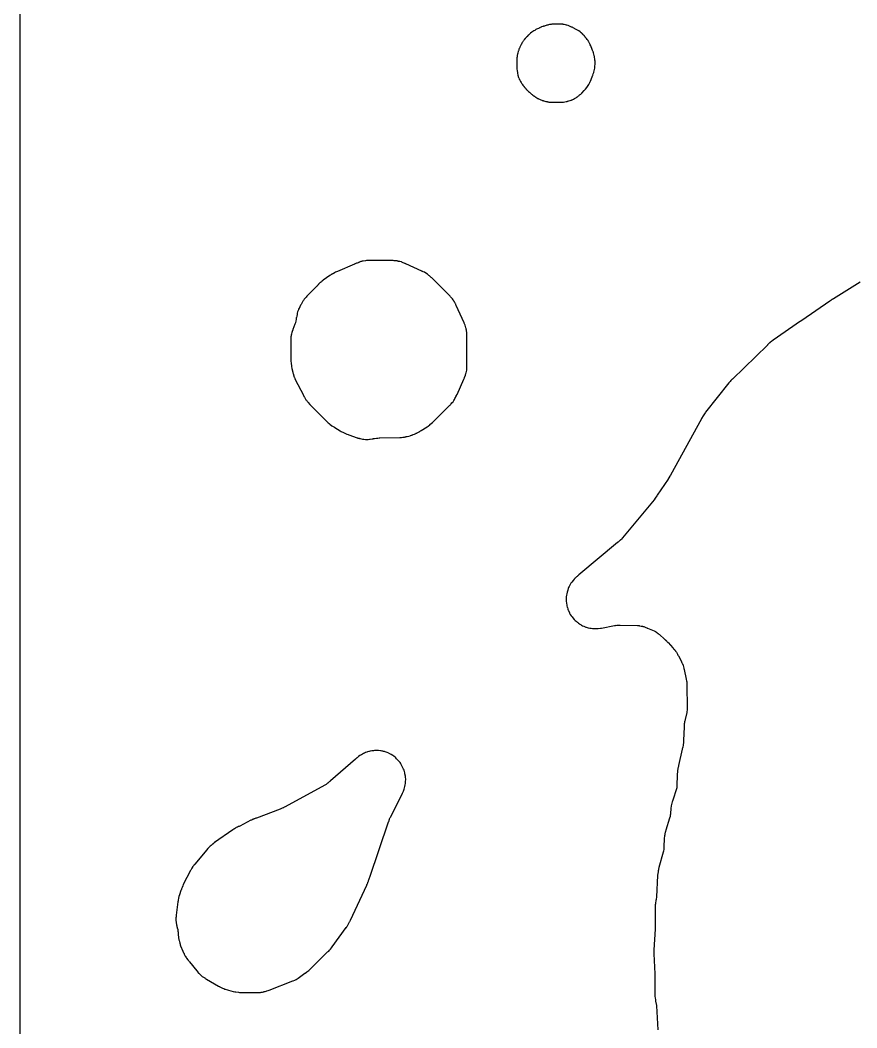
# Model space of a CAD drawing. Header units: millimetres. Extents: x 0 to 300, y 0 to 300.
# Drawn here: x -0.1 to 71.3, y 124.3 to 210.2 of the extents above; entities that cross this region are included whole.
import ezdxf

# ---------------------------------------------------------------- set-up
doc = ezdxf.new("R2010")
doc.units = ezdxf.units.MM
doc.layers.add('CUT', color=7, linetype='CONTINUOUS')

msp = doc.modelspace()

# ---------------------------------------------------------------- linework, layer by layer
at = {"layer": 'CUT'}
for points in [[(-0.08, 1.15), (-0.08, 298.84)], [(71.58, 187.9), (69.32, 186.5), (69.3, 186.49), (69.26, 186.47), (69.23, 186.45), (69.18, 186.42), (69.17, 186.42), (69.14, 186.4), (69.11, 186.38), (69.1, 186.37), (69.08, 186.36), (69.06, 186.34), (69.05, 186.33), (69.04, 186.33), (69.02, 186.31), (68.99, 186.29), (66.61, 184.65), (66.52, 184.59), (66.51, 184.58), (66.5, 184.58), (66.49, 184.57), (64.15, 182.96), (64.12, 182.94), (64.05, 182.89), (63.9, 182.77), (63.88, 182.75), (63.85, 182.73), (63.8, 182.68), (63.79, 182.67), (63.77, 182.65), (63.76, 182.65), (63.73, 182.62), (63.7, 182.59), (63.68, 182.56), (63.67, 182.55), (60.69, 179.65), (60.68, 179.64), (60.67, 179.63), (60.66, 179.62), (60.65, 179.61), (60.64, 179.6), (60.56, 179.52), (60.48, 179.44), (60.39, 179.34), (58.4, 176.83), (58.37, 176.78), (58.24, 176.6), (58.18, 176.52), (58.14, 176.44), (58.12, 176.4), (58.11, 176.38), (58.1, 176.37), (58.1, 176.36), (58.05, 176.28), (58.04, 176.26), (55.41, 171.46), (55.33, 171.33), (55.32, 171.31), (55.31, 171.3), (55.26, 171.22), (55.21, 171.13), (55.21, 171.12), (54.27, 169.74), (54.24, 169.7), (54.19, 169.61), (54.18, 169.6), (54.17, 169.59), (54.15, 169.57), (54.1, 169.5), (54.09, 169.48), (54.01, 169.36), (51.32, 166.11), (51.23, 166.01), (51.22, 166), (51.16, 165.94), (51.15, 165.94), (51.13, 165.92), (51.12, 165.91), (51.1, 165.89), (51.08, 165.87), (51.01, 165.82), (50.97, 165.78), (50.92, 165.74), (50.91, 165.73), (50.9, 165.72), (50.89, 165.71), (47.58, 162.95), (47.52, 162.89), (47.5, 162.88), (47.48, 162.86), (47.47, 162.85), (47.44, 162.82), (47.39, 162.79), (47.3, 162.71), (47.25, 162.66), (47.23, 162.64), (47.2, 162.61), (47.18, 162.59), (47.09, 162.48), (46.98, 162.34), (46.91, 162.24), (46.85, 162.14), (46.81, 162.07), (46.75, 161.96), (46.71, 161.88), (46.68, 161.79), (46.63, 161.65), (46.58, 161.49), (46.55, 161.34), (46.53, 161.21), (46.51, 161.09), (46.5, 160.96), (46.5, 160.79), (46.51, 160.68), (46.52, 160.57), (46.53, 160.52), (46.55, 160.41), (46.57, 160.31), (46.6, 160.21), (46.6, 160.19), (46.61, 160.16), (46.63, 160.07), (46.64, 160.04), (46.68, 159.94), (46.7, 159.9), (46.73, 159.84), (46.75, 159.8), (46.76, 159.77), (46.77, 159.75), (46.78, 159.73), (46.79, 159.69), (46.85, 159.58), (46.92, 159.47), (46.98, 159.41), (47, 159.38), (47.08, 159.28), (47.18, 159.16), (47.25, 159.08), (47.27, 159.06), (47.34, 159), (47.42, 158.94), (47.45, 158.92), (47.46, 158.91), (47.54, 158.84), (47.63, 158.77), (47.66, 158.75), (47.73, 158.71), (47.78, 158.68), (47.79, 158.68), (47.81, 158.67), (47.9, 158.62), (48.01, 158.57), (48.06, 158.55), (48.11, 158.53), (48.18, 158.5), (48.21, 158.49), (48.37, 158.45), (48.51, 158.42), (48.64, 158.4), (48.76, 158.38), (48.89, 158.37), (48.97, 158.37), (49.06, 158.37), (49.19, 158.38), (49.23, 158.39), (49.42, 158.41), (49.51, 158.42), (50.62, 158.63), (50.68, 158.64), (50.7, 158.65), (50.7, 158.64), (50.82, 158.66), (50.96, 158.67), (51.1, 158.67), (52.58, 158.63), (52.61, 158.63), (52.64, 158.63), (52.73, 158.63), (52.74, 158.63), (52.75, 158.62), (52.9, 158.59), (52.95, 158.58), (52.98, 158.58), (53.02, 158.57), (53.05, 158.56), (53.11, 158.55), (53.12, 158.54), (53.14, 158.54), (53.29, 158.47), (53.3, 158.47), (53.31, 158.46), (53.39, 158.43), (53.41, 158.42), (53.45, 158.41), (54, 158.17), (54.12, 158.11), (54.2, 158.06), (54.21, 158.06), (54.23, 158.04), (54.27, 158.02), (54.34, 157.96), (54.39, 157.92), (54.42, 157.89), (54.45, 157.86), (54.49, 157.83), (54.51, 157.81), (54.52, 157.8), (54.83, 157.52), (54.88, 157.48), (54.9, 157.46), (54.92, 157.45), (54.92, 157.44), (54.93, 157.44), (54.94, 157.43), (54.96, 157.42), (54.97, 157.41), (54.98, 157.39), (55.01, 157.37), (55.02, 157.36), (55.05, 157.34), (55.08, 157.3), (55.1, 157.28), (55.13, 157.25), (55.15, 157.23), (55.18, 157.19), (55.19, 157.18), (55.6, 156.74), (55.61, 156.73), (55.61, 156.72), (55.64, 156.7), (55.65, 156.68), (55.67, 156.66), (55.67, 156.65), (55.74, 156.58), (55.74, 156.57), (55.75, 156.56), (55.78, 156.53), (55.78, 156.52), (55.81, 156.49), (55.82, 156.47), (55.84, 156.44), (55.88, 156.39), (55.91, 156.35), (55.97, 156.26), (55.97, 156.24), (56, 156.19), (56.04, 156.1), (56.07, 156.05), (56.33, 155.56), (56.33, 155.55), (56.34, 155.53), (56.35, 155.51), (56.37, 155.47), (56.37, 155.46), (56.39, 155.43), (56.4, 155.42), (56.42, 155.37), (56.42, 155.36), (56.43, 155.35), (56.47, 155.27), (56.48, 155.23), (56.51, 155.12), (56.54, 154.99), (56.55, 154.96), (56.56, 154.89), (56.75, 154.07), (56.78, 153.9), (56.79, 153.87), (56.8, 153.66), (56.81, 151.5), (56.79, 151.23), (56.79, 151.21), (56.77, 151.08), (56.76, 151.04), (56.75, 150.98), (56.65, 150.62), (56.65, 150.61), (56.64, 150.57), (56.62, 150.52), (56.6, 150.42), (56.59, 150.35), (56.59, 150.31), (56.58, 150.3), (56.57, 150.18), (56.56, 150.06), (56.56, 150), (56.51, 148.84), (56.51, 148.79), (56.51, 148.74), (56.5, 148.64), (56.5, 148.57), (56.49, 148.51), (56.49, 148.49), (56.49, 148.48), (56.49, 148.47), (56.47, 148.39), (56.45, 148.3), (56.44, 148.26), (56.42, 148.18), (56.41, 148.11), (56.41, 148.09), (56.09, 146.7), (56.08, 146.66), (56.05, 146.53), (56.04, 146.47), (56.03, 146.43), (56.01, 146.25), (56, 146.24), (55.99, 146.12), (55.98, 146), (55.98, 145.99), (55.95, 144.88), (55.95, 144.85), (55.95, 144.83), (55.95, 144.81), (55.95, 144.8), (55.56, 143.65), (55.54, 143.59), (55.48, 143.37), (55.46, 143.25), (55.45, 143.19), (55.43, 143.09), (55.43, 143.02), (55.43, 143), (55.43, 142.99), (55.43, 142.95), (55.42, 142.87), (55.42, 142.84), (55.41, 142.77), (55.41, 142.74), (55.41, 142.64), (55.41, 142.63), (55.41, 142.62), (55.4, 142.59), (55.39, 142.52), (55.38, 142.49), (55.38, 142.46), (55.37, 142.35), (55.33, 142.2), (55, 141.18), (55, 141.16), (54.98, 141.1), (54.97, 141.06), (54.97, 141.04), (54.97, 141.03), (54.96, 141.02), (54.95, 140.98), (54.95, 140.96), (54.94, 140.95), (54.93, 140.9), (54.93, 140.87), (54.92, 140.86), (54.92, 140.85), (54.92, 140.84), (54.91, 140.82), (54.91, 140.79), (54.91, 140.78), (54.89, 140.7), (54.89, 140.69), (54.88, 140.64), (54.88, 140.63), (54.86, 140.54), (54.86, 140.53), (54.86, 140.44), (54.86, 140.43), (54.86, 140.36), (54.86, 140.35), (54.84, 139.88), (54.84, 139.87), (54.84, 139.8), (54.84, 139.79), (54.83, 139.78), (54.83, 139.76), (54.83, 139.74), (54.83, 139.72), (54.83, 139.7), (54.83, 139.66), (54.83, 139.63), (54.82, 139.62), (54.82, 139.61), (54.82, 139.6), (54.82, 139.59), (54.82, 139.55), (54.82, 139.54), (54.79, 139.43), (54.79, 139.38), (54.79, 139.37), (54.78, 139.36), (54.78, 139.35), (54.78, 139.33), (54.78, 139.31), (54.41, 137.99), (54.41, 137.97), (54.4, 137.93), (54.39, 137.88), (54.39, 137.86), (54.38, 137.84), (54.37, 137.79), (54.37, 137.78), (54.36, 137.74), (54.35, 137.71), (54.35, 137.7), (54.34, 137.64), (54.31, 137.5), (54.3, 137.35), (54.3, 137.31), (54.21, 135.49), (54.21, 135.48), (54.21, 135.47), (54.21, 135.46), (54.2, 135.43), (54.18, 135.34), (54.17, 135.28), (54.17, 135.27), (54.15, 135.18), (54.15, 135.16), (54.12, 134.99), (54.11, 134.91), (54.1, 134.82), (54.09, 134.69), (54.09, 134.68), (54.09, 133.03), (54.09, 132.93), (54.09, 132.83), (54.08, 132.78), (54.08, 132.73), (53.99, 130.99), (53.99, 130.93), (53.99, 130.69), (53.99, 130.63), (54.07, 128.92), (54.07, 127.17), (54.07, 127.09), (54.07, 127), (54.08, 126.9), (54.11, 126.71), (54.12, 126.66), (54.13, 126.6), (54.21, 126.22), (54.21, 126.21), (54.21, 126.2), (54.31, 124.16)]]:
    msp.add_lwpolyline(points, dxfattribs=at)
for points in [[(42.35, 205.7), (42.37, 205.59), (42.38, 205.57), (42.4, 205.48), (42.41, 205.46), (42.41, 205.45), (42.42, 205.43), (42.44, 205.37), (42.45, 205.34), (42.5, 205.23), (42.54, 205.16), (42.56, 205.13), (42.57, 205.1), (42.58, 205.1), (42.61, 205.02), (42.66, 204.93), (42.68, 204.89), (42.71, 204.84), (42.75, 204.79), (42.79, 204.72), (42.81, 204.7), (42.82, 204.69), (42.84, 204.66), (42.88, 204.62), (42.89, 204.61), (42.9, 204.6), (42.9, 204.59), (42.91, 204.58), (42.91, 204.57), (42.94, 204.54), (42.95, 204.53), (42.97, 204.51), (42.97, 204.5), (42.98, 204.49), (42.99, 204.48), (43.02, 204.44), (43.04, 204.42), (43.05, 204.41), (43.06, 204.41), (43.06, 204.4), (43.06, 204.39), (43.1, 204.36), (43.11, 204.34), (43.13, 204.32), (43.14, 204.31), (43.14, 204.3), (43.18, 204.27), (43.23, 204.22), (43.27, 204.19), (43.29, 204.17), (43.3, 204.16), (43.37, 204.1), (43.39, 204.08), (43.44, 204.04), (43.46, 204.02), (43.48, 204), (43.54, 203.95), (43.59, 203.91), (43.6, 203.91), (43.67, 203.85), (43.74, 203.8), (43.76, 203.78), (43.79, 203.76), (43.8, 203.76), (43.82, 203.74), (43.83, 203.73), (43.84, 203.73), (43.89, 203.69), (43.92, 203.67), (43.93, 203.66), (43.98, 203.63), (44, 203.62), (44.01, 203.62), (44.07, 203.58), (44.1, 203.57), (44.13, 203.55), (44.14, 203.55), (44.23, 203.5), (44.24, 203.5), (44.33, 203.45), (44.34, 203.45), (44.43, 203.42), (44.44, 203.42), (44.45, 203.42), (44.46, 203.41), (44.52, 203.4), (44.53, 203.39), (44.54, 203.39), (44.55, 203.39), (44.57, 203.37), (44.59, 203.37), (44.67, 203.34), (44.69, 203.34), (44.78, 203.31), (44.84, 203.3), (44.86, 203.3), (44.89, 203.3), (44.91, 203.29), (44.97, 203.28), (45.03, 203.27), (45.07, 203.26), (45.16, 203.26), (45.18, 203.26), (45.3, 203.26), (45.95, 203.25), (45.96, 203.25), (45.97, 203.25), (45.98, 203.25), (46.06, 203.25), (46.16, 203.25), (46.27, 203.27), (46.5, 203.31), (46.53, 203.31), (46.58, 203.32), (46.6, 203.33), (46.63, 203.33), (46.74, 203.36), (46.85, 203.4), (46.92, 203.43), (46.95, 203.44), (46.99, 203.45), (47.02, 203.47), (47.08, 203.49), (47.12, 203.51), (47.22, 203.56), (47.32, 203.62), (47.37, 203.66), (47.42, 203.69), (47.43, 203.7), (47.45, 203.71), (47.47, 203.72), (47.5, 203.75), (47.56, 203.79), (47.61, 203.83), (47.65, 203.87), (47.74, 203.94), (47.83, 204.03), (48.03, 204.24), (48.06, 204.28), (48.08, 204.3), (48.09, 204.31), (48.15, 204.37), (48.26, 204.5), (48.32, 204.58), (48.38, 204.67), (48.43, 204.76), (48.52, 204.94), (48.52, 204.95), (48.53, 204.96), (48.54, 204.98), (48.59, 205.06), (48.64, 205.18), (48.76, 205.51), (48.77, 205.54), (48.78, 205.57), (48.8, 205.66), (48.85, 205.79), (48.85, 205.81), (48.9, 205.93), (48.93, 206.05), (48.95, 206.17), (48.96, 206.28), (48.96, 206.32), (48.97, 206.5), (48.97, 206.57), (48.97, 206.74), (48.96, 206.85), (48.95, 206.96), (48.93, 207.06), (48.92, 207.12), (48.91, 207.14), (48.9, 207.2), (48.9, 207.21), (48.89, 207.25), (48.87, 207.35), (48.84, 207.45), (48.8, 207.56), (48.79, 207.58), (48.78, 207.6), (48.78, 207.61), (48.76, 207.67), (48.73, 207.75), (48.6, 208.06), (48.56, 208.14), (48.52, 208.22), (48.49, 208.28), (48.47, 208.33), (48.44, 208.38), (48.43, 208.4), (48.42, 208.42), (48.37, 208.51), (48.32, 208.57), (48.3, 208.6), (48.29, 208.61), (48.24, 208.68), (48.21, 208.71), (48.2, 208.72), (48.15, 208.78), (48.14, 208.8), (48.13, 208.81), (48.12, 208.82), (48.09, 208.86), (48.08, 208.87), (48.07, 208.88), (48.06, 208.9), (48, 208.96), (47.98, 208.98), (47.96, 208.99), (47.96, 209), (47.94, 209.02), (47.9, 209.06), (47.89, 209.07), (47.86, 209.1), (47.86, 209.11), (47.85, 209.11), (47.83, 209.13), (47.8, 209.17), (47.79, 209.18), (47.69, 209.26), (47.59, 209.34), (47.48, 209.4), (47.46, 209.41), (47.36, 209.45), (47.3, 209.48), (47.24, 209.52), (47.2, 209.55), (47.1, 209.6), (47.08, 209.61), (47, 209.64), (46.97, 209.66), (46.96, 209.66), (46.84, 209.72), (46.73, 209.76), (46.68, 209.78), (46.55, 209.82), (46.52, 209.83), (46.45, 209.85), (46.34, 209.88), (46.23, 209.89), (46.21, 209.89), (46.21, 209.9), (46.1, 209.91), (46.06, 209.91), (45.88, 209.92), (45.81, 209.92), (45.6, 209.92), (45.53, 209.92), (45.43, 209.91), (45.42, 209.91), (45.36, 209.91), (45.34, 209.9), (45.32, 209.9), (45.27, 209.9), (45.21, 209.89), (45.19, 209.89), (45.09, 209.88), (45, 209.85), (44.98, 209.85), (44.94, 209.83), (44.88, 209.82), (44.87, 209.81), (44.86, 209.81), (44.65, 209.75), (44.63, 209.74), (44.58, 209.73), (44.53, 209.71), (44.52, 209.71), (44.41, 209.67), (44.36, 209.65), (44.27, 209.61), (44.25, 209.6), (44.24, 209.6), (44.21, 209.58), (44.14, 209.55), (43.98, 209.47), (43.92, 209.44), (43.86, 209.4), (43.82, 209.38), (43.75, 209.35), (43.65, 209.29), (43.56, 209.22), (43.47, 209.15), (43.36, 209.05), (43.32, 209.01), (43.27, 208.96), (43.17, 208.86), (43.16, 208.85), (43.13, 208.82), (43.12, 208.81), (43.08, 208.77), (43.01, 208.69), (42.99, 208.66), (42.96, 208.63), (42.96, 208.62), (42.95, 208.61), (42.94, 208.6), (42.93, 208.59), (42.92, 208.58), (42.92, 208.57), (42.9, 208.55), (42.89, 208.54), (42.87, 208.5), (42.86, 208.49), (42.85, 208.48), (42.83, 208.46), (42.8, 208.41), (42.76, 208.35), (42.75, 208.34), (42.73, 208.3), (42.72, 208.29), (42.71, 208.26), (42.69, 208.22), (42.68, 208.21), (42.66, 208.17), (42.65, 208.16), (42.63, 208.11), (42.58, 208.01), (42.55, 207.94), (42.55, 207.93), (42.54, 207.92), (42.52, 207.87), (42.5, 207.82), (42.47, 207.74), (42.47, 207.73), (42.45, 207.7), (42.43, 207.64), (42.41, 207.6), (42.41, 207.58), (42.38, 207.47), (42.37, 207.44), (42.35, 207.35), (42.34, 207.31), (42.33, 207.26), (42.32, 207.22), (42.32, 207.2), (42.32, 207.18), (42.31, 207.17), (42.31, 207.16), (42.31, 207.13), (42.3, 207.04), (42.3, 207.01), (42.29, 206.89), (42.29, 206.84), (42.29, 206.77), (42.29, 206.16), (42.29, 206.06), (42.31, 205.95), (42.34, 205.75)], [(23.08, 180.77), (23.08, 180.74), (23.08, 180.72), (23.11, 180.56), (23.11, 180.54), (23.15, 180.36), (23.16, 180.32), (23.18, 180.23), (23.19, 180.19), (23.21, 180.11), (23.21, 180.1), (23.23, 180.07), (23.23, 180.06), (23.24, 180.01), (23.24, 180), (23.25, 179.98), (23.27, 179.94), (23.28, 179.91), (23.28, 179.89), (23.28, 179.88), (23.29, 179.85), (23.31, 179.82), (23.33, 179.78), (23.34, 179.73), (23.35, 179.71), (23.36, 179.69), (23.39, 179.61), (24.08, 178.28), (24.1, 178.23), (24.13, 178.19), (24.14, 178.16), (24.15, 178.15), (24.16, 178.13), (24.18, 178.11), (24.18, 178.1), (24.2, 178.05), (24.23, 177.99), (24.24, 177.98), (24.3, 177.89), (24.34, 177.84), (24.37, 177.79), (24.42, 177.73), (24.47, 177.67), (24.49, 177.65), (24.64, 177.48), (24.69, 177.42), (26.12, 175.99), (26.16, 175.95), (26.18, 175.93), (26.19, 175.92), (26.27, 175.85), (26.35, 175.79), (26.52, 175.67), (26.61, 175.61), (26.67, 175.58), (26.68, 175.57), (26.71, 175.55), (26.74, 175.54), (26.76, 175.53), (27.22, 175.24), (27.31, 175.19), (27.37, 175.16), (27.46, 175.11), (27.68, 175), (27.79, 174.95), (27.89, 174.91), (27.96, 174.88), (28.67, 174.64), (28.69, 174.63), (28.7, 174.63), (28.73, 174.62), (28.81, 174.6), (28.83, 174.6), (28.86, 174.59), (28.91, 174.58), (28.94, 174.57), (29.12, 174.53), (29.25, 174.51), (29.38, 174.5), (29.51, 174.5), (29.62, 174.5), (29.73, 174.51), (29.73, 174.52), (29.79, 174.52), (29.94, 174.54), (30.03, 174.56), (30.05, 174.56), (30.07, 174.57), (30.1, 174.57), (30.15, 174.58), (30.31, 174.61), (30.32, 174.61), (30.42, 174.62), (30.56, 174.63), (30.57, 174.63), (30.6, 174.63), (32.31, 174.67), (32.45, 174.67), (32.58, 174.68), (32.71, 174.7), (32.77, 174.72), (32.83, 174.73), (32.85, 174.74), (32.86, 174.74), (32.92, 174.75), (32.94, 174.76), (33.08, 174.79), (33.18, 174.82), (33.22, 174.83), (33.34, 174.87), (33.37, 174.88), (33.43, 174.9), (33.46, 174.91), (33.57, 174.95), (33.69, 175), (33.71, 175.02), (33.75, 175.04), (33.76, 175.05), (33.8, 175.07), (33.85, 175.09), (33.89, 175.11), (33.96, 175.15), (34, 175.17), (34.02, 175.18), (34.08, 175.22), (34.13, 175.25), (34.63, 175.57), (34.72, 175.64), (34.86, 175.75), (34.88, 175.76), (35.1, 175.94), (35.19, 176.02), (36.53, 177.36), (36.57, 177.41), (36.62, 177.46), (36.66, 177.51), (36.69, 177.54), (36.76, 177.62), (36.77, 177.63), (36.78, 177.64), (36.85, 177.72), (36.92, 177.81), (36.98, 177.91), (37.01, 177.98), (37.02, 178), (37.03, 178.01), (37.04, 178.05), (37.11, 178.17), (37.13, 178.21), (37.19, 178.32), (37.78, 179.65), (37.82, 179.76), (37.82, 179.78), (37.91, 179.98), (37.95, 180.11), (37.97, 180.18), (38, 180.29), (38.02, 180.4), (38.03, 180.51), (38.03, 180.55), (38.04, 180.72), (38.04, 180.79), (38.03, 183.39), (38.03, 183.5), (38.02, 183.63), (38, 183.75), (38, 183.76), (38, 183.77), (37.99, 183.82), (37.97, 183.91), (37.96, 183.95), (37.95, 184.01), (37.91, 184.14), (37.88, 184.23), (37.84, 184.35), (37.81, 184.41), (37.79, 184.45), (37.13, 185.93), (37.1, 185.99), (37.09, 186), (37.09, 186.01), (37.08, 186.02), (37.07, 186.05), (37.04, 186.12), (37.01, 186.16), (36.98, 186.22), (36.97, 186.23), (36.95, 186.27), (36.94, 186.28), (36.93, 186.29), (36.9, 186.34), (36.87, 186.39), (36.85, 186.41), (36.8, 186.48), (36.77, 186.51), (36.72, 186.57), (36.7, 186.59), (36.67, 186.63), (36.64, 186.66), (36.6, 186.71), (36.55, 186.76), (36.51, 186.81), (35.09, 188.23), (35.04, 188.27), (34.99, 188.32), (34.94, 188.36), (34.91, 188.39), (34.87, 188.42), (34.85, 188.44), (34.79, 188.49), (34.76, 188.52), (34.67, 188.59), (34.52, 188.69), (34.41, 188.75), (34.3, 188.8), (34.29, 188.8), (34.27, 188.81), (34.22, 188.83), (34.2, 188.84), (32.81, 189.46), (32.78, 189.48), (32.76, 189.49), (32.67, 189.54), (32.6, 189.56), (32.59, 189.57), (32.54, 189.59), (32.47, 189.62), (32.44, 189.63), (32.3, 189.67), (32.22, 189.68), (32.21, 189.68), (32.17, 189.69), (32.12, 189.71), (32.07, 189.72), (31.95, 189.73), (31.94, 189.73), (31.9, 189.74), (31.83, 189.74), (31.75, 189.75), (29.55, 189.75), (29.46, 189.75), (29.37, 189.74), (29.17, 189.71), (29.1, 189.69), (29.05, 189.68), (28.99, 189.66), (28.93, 189.64), (28.89, 189.63), (28.88, 189.62), (28.82, 189.6), (28.81, 189.59), (28.78, 189.58), (28.76, 189.57), (28.66, 189.54), (28.62, 189.53), (28.5, 189.48), (28.46, 189.46), (28.44, 189.45), (26.99, 188.82), (26.83, 188.75), (26.73, 188.7), (26.72, 188.69), (26.71, 188.69), (26.69, 188.68), (26.67, 188.67), (26.64, 188.65), (26.62, 188.64), (26.59, 188.63), (26.58, 188.62), (26.54, 188.6), (26.53, 188.59), (26.51, 188.58), (26.47, 188.56), (26.46, 188.55), (26.4, 188.52), (26.33, 188.47), (25.77, 188.07), (25.71, 188.02), (25.69, 188.01), (25.67, 187.99), (25.62, 187.95), (25.58, 187.92), (25.53, 187.87), (25.52, 187.87), (25.49, 187.84), (25.47, 187.82), (25.43, 187.79), (25.38, 187.74), (25.37, 187.73), (25.36, 187.72), (25.35, 187.71), (25.34, 187.7), (25.33, 187.69), (25.3, 187.65), (25.28, 187.63), (25.22, 187.56), (25.21, 187.55), (25.19, 187.52), (25.17, 187.5), (24.41, 186.74), (24.39, 186.72), (24.32, 186.64), (24.28, 186.59), (24.15, 186.45), (24.09, 186.36), (24.03, 186.28), (24, 186.23), (23.97, 186.17), (23.88, 186), (23.85, 185.96), (23.78, 185.82), (23.74, 185.73), (23.73, 185.71), (23.72, 185.69), (23.68, 185.6), (23.66, 185.55), (23.64, 185.5), (23.59, 185.37), (23.56, 185.26), (23.54, 185.15), (23.51, 185.01), (23.49, 184.91), (23.48, 184.86), (23.48, 184.85), (23.48, 184.83), (23.48, 184.82), (23.47, 184.78), (23.46, 184.74), (23.43, 184.6), (23.4, 184.44), (23.36, 184.33), (23.18, 183.86), (23.17, 183.83), (23.15, 183.8), (23.12, 183.7), (23.1, 183.63), (23.09, 183.61), (23.07, 183.51), (23.07, 183.5), (23.07, 183.49), (23.06, 183.46), (23.05, 183.42), (23.03, 183.33), (23.02, 183.25), (23.02, 183.24), (23.02, 183.23), (23.01, 183.14), (23.01, 183.13), (23.01, 183.1), (23, 183.02), (23, 183.01), (23, 182.91), (23, 182.9), (23, 182.88), (23, 182.84), (23.02, 181.3), (23.02, 181.16), (23.03, 181.01), (23.05, 180.95), (23.05, 180.94), (23.05, 180.93), (23.05, 180.92), (23.05, 180.91), (23.06, 180.87), (23.07, 180.83), (23.07, 180.82), (23.07, 180.81)], [(13.28, 133.01), (13.29, 132.98), (13.3, 132.95), (13.31, 132.9), (13.31, 132.89), (13.32, 132.86), (13.34, 132.77), (13.36, 132.73), (13.37, 132.65), (13.37, 132.63), (13.38, 132.58), (13.4, 132.48), (13.41, 132.34), (13.41, 132.23), (13.42, 132.1), (13.44, 131.98), (13.45, 131.93), (13.47, 131.84), (13.48, 131.79), (13.51, 131.67), (13.52, 131.65), (13.53, 131.61), (13.54, 131.56), (13.56, 131.47), (13.58, 131.41), (13.61, 131.33), (13.8, 130.87), (13.84, 130.79), (13.86, 130.76), (13.87, 130.73), (13.88, 130.7), (13.88, 130.69), (13.89, 130.68), (13.9, 130.66), (13.91, 130.62), (13.94, 130.56), (13.96, 130.52), (14, 130.45), (14.02, 130.41), (14.08, 130.32), (14.11, 130.28), (14.22, 130.13), (14.25, 130.1), (14.28, 130.06), (14.31, 130.03), (14.34, 129.99), (14.35, 129.98), (14.36, 129.97), (15, 129.18), (15.01, 129.16), (15.07, 129.09), (15.09, 129.06), (15.1, 129.05), (15.11, 129.05), (15.14, 129), (15.16, 128.99), (15.22, 128.92), (15.31, 128.84), (15.33, 128.83), (15.34, 128.82), (15.36, 128.8), (15.45, 128.72), (15.57, 128.64), (15.68, 128.58), (15.71, 128.55), (15.81, 128.49), (16.84, 127.89), (16.9, 127.86), (16.92, 127.85), (16.96, 127.83), (17.18, 127.72), (17.3, 127.67), (17.38, 127.64), (17.42, 127.62), (17.6, 127.56), (17.69, 127.54), (18.09, 127.44), (18.23, 127.41), (18.27, 127.41), (18.29, 127.41), (18.32, 127.4), (18.56, 127.36), (18.64, 127.35), (18.73, 127.34), (18.86, 127.33), (20.09, 127.33), (20.16, 127.33), (20.26, 127.34), (20.27, 127.34), (20.33, 127.34), (20.35, 127.35), (20.37, 127.35), (20.42, 127.35), (20.48, 127.36), (20.5, 127.36), (20.6, 127.37), (20.69, 127.4), (20.71, 127.4), (20.75, 127.42), (20.81, 127.43), (20.82, 127.44), (20.83, 127.44), (20.92, 127.47), (20.97, 127.48), (21.07, 127.51), (21.17, 127.54), (23.18, 128.33), (23.19, 128.33), (23.21, 128.34), (23.22, 128.34), (23.35, 128.39), (23.48, 128.46), (23.56, 128.51), (23.64, 128.57), (23.75, 128.65), (24.21, 128.98), (24.23, 128.99), (24.35, 129.07), (24.39, 129.1), (24.46, 129.16), (24.54, 129.23), (24.6, 129.28), (24.62, 129.3), (24.65, 129.33), (26, 130.68), (26.02, 130.7), (26.05, 130.73), (26.12, 130.79), (26.15, 130.81), (26.24, 130.88), (26.32, 130.96), (26.36, 131.01), (26.39, 131.05), (26.49, 131.16), (26.55, 131.25), (27.74, 132.89), (27.75, 132.89), (27.8, 132.96), (27.82, 132.99), (27.84, 133.02), (27.9, 133.13), (27.95, 133.24), (28.02, 133.36), (28.04, 133.39), (28.1, 133.5), (29.5, 136.5), (29.51, 136.54), (29.52, 136.56), (29.53, 136.59), (29.54, 136.61), (29.55, 136.63), (29.57, 136.68), (29.59, 136.71), (29.62, 136.82), (29.63, 136.84), (29.64, 136.88), (29.67, 136.96), (29.7, 137.03), (29.73, 137.11), (29.76, 137.18), (31.35, 141.89), (31.36, 141.92), (31.42, 142.11), (31.44, 142.16), (31.5, 142.27), (31.51, 142.29), (31.53, 142.33), (32.54, 144.35), (32.56, 144.39), (32.62, 144.52), (32.68, 144.67), (32.72, 144.8), (32.74, 144.9), (32.77, 145.04), (32.79, 145.16), (32.8, 145.29), (32.8, 145.33), (32.81, 145.49), (32.81, 145.55), (32.81, 145.56), (32.8, 145.68), (32.79, 145.8), (32.75, 146), (32.74, 146.03), (32.73, 146.05), (32.73, 146.08), (32.7, 146.2), (32.67, 146.29), (32.63, 146.38), (32.6, 146.45), (32.58, 146.49), (32.49, 146.68), (32.41, 146.84), (32.39, 146.87), (32.33, 146.95), (32.21, 147.1), (32.15, 147.16), (32.04, 147.28), (31.97, 147.35), (31.9, 147.42), (31.81, 147.49), (31.74, 147.54), (31.71, 147.56), (31.58, 147.63), (31.4, 147.72), (31.36, 147.74), (31.23, 147.8), (31.14, 147.84), (31.05, 147.87), (31, 147.88), (30.97, 147.89), (30.94, 147.9), (30.91, 147.9), (30.85, 147.92), (30.8, 147.93), (30.79, 147.93), (30.72, 147.94), (30.67, 147.95), (30.5, 147.97), (30.36, 147.98), (30.28, 147.98), (30.16, 147.97), (30.06, 147.96), (29.93, 147.94), (29.8, 147.91), (29.77, 147.91), (29.7, 147.89), (29.67, 147.89), (29.55, 147.86), (29.49, 147.84), (29.38, 147.8), (29.29, 147.76), (29.2, 147.71), (29.04, 147.62), (29.02, 147.61), (28.9, 147.54), (28.79, 147.46), (28.67, 147.36), (28.65, 147.34), (28.62, 147.31), (28.59, 147.29), (28.55, 147.25), (28.53, 147.24), (26.4, 145.4), (26.33, 145.34), (26.31, 145.32), (26.28, 145.29), (26.25, 145.27), (26.2, 145.23), (26.16, 145.2), (26.14, 145.19), (26.05, 145.12), (26.02, 145.09), (25.9, 145.02), (22.52, 143.17), (22.45, 143.14), (22.42, 143.12), (22.38, 143.1), (22.35, 143.09), (22.26, 143.05), (22.16, 143), (22.15, 143), (22.11, 142.98), (20.09, 142.22), (20.03, 142.2), (20.02, 142.2), (19.91, 142.16), (19.88, 142.15), (19.82, 142.12), (19.79, 142.11), (19.77, 142.1), (19.74, 142.09), (19.72, 142.08), (19.7, 142.07), (19.65, 142.05), (19.63, 142.04), (19.61, 142.03), (19.6, 142.03), (18.65, 141.53), (18.6, 141.51), (18.56, 141.49), (18.55, 141.49), (18.46, 141.45), (18.42, 141.43), (18.36, 141.4), (18.29, 141.36), (18.2, 141.31), (18.19, 141.3), (18.14, 141.27), (18.07, 141.22), (16.51, 140.12), (16.5, 140.11), (16.47, 140.09), (16.43, 140.06), (16.4, 140.04), (16.37, 140.01), (16.35, 139.99), (16.3, 139.95), (16.27, 139.93), (16.26, 139.92), (16.21, 139.87), (16.14, 139.82), (16.04, 139.73), (16, 139.69), (15.98, 139.67), (15.93, 139.62), (15.82, 139.49), (15.81, 139.47), (14.84, 138.3), (14.83, 138.29), (14.81, 138.26), (14.8, 138.26), (14.78, 138.23), (14.77, 138.22), (14.75, 138.2), (14.73, 138.17), (14.7, 138.14), (14.68, 138.11), (14.66, 138.08), (14.63, 138.05), (14.61, 138.02), (14.57, 137.95), (14.53, 137.88), (14.5, 137.82), (14.48, 137.78), (14.47, 137.76), (14.46, 137.74), (13.84, 136.54), (13.8, 136.45), (13.79, 136.41), (13.77, 136.38), (13.77, 136.37), (13.73, 136.29), (13.69, 136.19), (13.68, 136.16), (13.65, 136.08), (13.63, 136.03), (13.52, 135.68), (13.51, 135.66), (13.46, 135.53), (13.43, 135.39), (13.4, 135.21), (13.39, 135.14), (13.38, 135.11), (13.38, 135.07), (13.38, 135.06), (13.23, 133.95), (13.23, 133.89), (13.22, 133.86), (13.22, 133.79), (13.21, 133.71), (13.21, 133.49), (13.22, 133.34), (13.24, 133.24), (13.25, 133.2), (13.25, 133.18), (13.26, 133.11), (13.28, 133.03)]]:
    msp.add_lwpolyline(points, close=True, dxfattribs=at)

doc.saveas('drawing.dxf')
